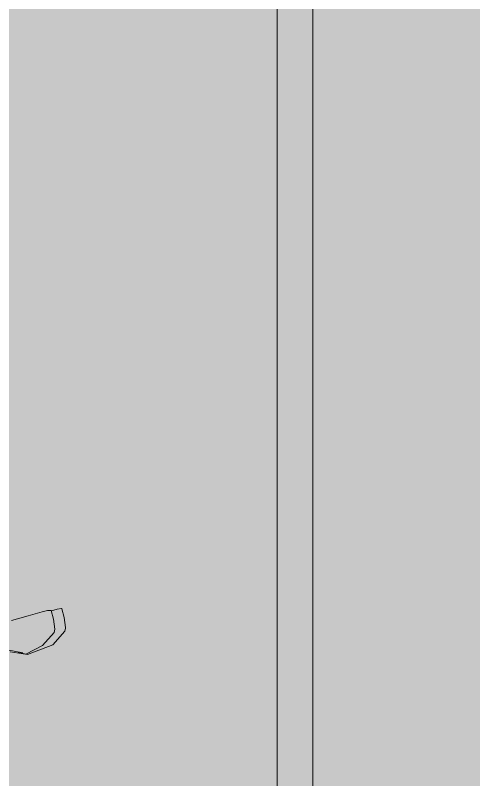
# Model space of a CAD drawing. Header units: millimetres. Extents: x -284281 to 1648660, y -821378 to -151356.
# Drawn here: x 425493 to 426513, y -199750 to -198052 of the extents above; entities that cross this region are included whole.
import ezdxf

# ---------------------------------------------------------------- set-up
doc = ezdxf.new("R2010")
doc.units = ezdxf.units.MM
doc.header["$MEASUREMENT"] = 0
doc.layers.add('Cars', color=7, linetype='Continuous')

# ---------------------------------------------------------------- blocks, each defined once
blk = doc.blocks.new('Dalle_31_2', base_point=(360548, -295062.6))
at = {"linetype": 'Continuous', "lineweight": 0, "true_color": 0x6f6f6f}
h = blk.add_hatch(color=8, dxfattribs=at)
h.paths.add_polyline_path([(360548, -295062.6), (487920.3, -293826.9), (487920.3, -270902.7), (487462.6, -270902.7), (472885.8, -271040.8), (472885.8, -271062.3, 0.001346), (472885.8, -271073), (472896.7, -273095.2, -0.414214), (470907.5, -275106), (462184.1, -275106, -0.005189), (462131, -275116.1), (454147.5, -275196.2), (438770.5, -275253.2, -0.386553), (436572.6, -273475.4, -0.025189), (436562.2, -273329.3), (436569.5, -267730.3, -0.098562), (436800.2, -266943.7), (436817.2, -266951.5, -0.258849), (438655, -265605.8), (438652.7, -265587.3), (439337.1, -265587.3), (439337.1, -265687.3), (439337.1, -270687.3), (469237.1, -270687.3), (469237.1, -265687.3), (470907.5, -265687.3), (472605.1, -265687.3), (472605.1, -163737.6), (371862.6, -163737.6), (371862.6, -271040.6), (371883, -271040.6), (371883.2, -272000.5), (371882.7, -272000.5, -0.409427), (367883.2, -275935), (360548, -275935)])
h.paths.add_polyline_path([(377135.1, -260640), (373845.1, -260640), (373845.1, -248365), (373845.1, -243090), (373845.1, -242190), (377135.1, -242190)], flags=0)
h.paths.add_polyline_path([(380203, -193810.6), (380203, -171995.6), (431505.8, -171995.6), (464309.6, -171995.6), (464309.6, -262265.6), (464309.6, -262365.6), (438593.7, -262350.6), (437925.6, -262350.6), (436549.6, -262350.6), (436549.6, -189810.6), (412055.1, -189810.6), (412055.1, -201780.6), (412055.1, -204495.6), (415454.1, -204495.6), (415454.1, -208495.6), (415454.1, -218295.6), (405655.1, -218295.6), (405655.1, -222495.6), (415474.6, -222495.6), (415474.6, -260810.6), (380203, -260810.6), (380203, -230015.6)], flags=0)
h.paths.add_polyline_path([(381436.6, -269433.9, -0.090319), (381558.3, -268727.6, -0.201449), (382612.2, -267592.7, -0.104211), (383417.5, -267415.1), (384017.5, -267409.4, -0.104045), (384824.9, -267571.2, -0.238255), (385983.8, -268953.3, -0.055189), (386036.4, -269390.3), (386038.4, -269611.4), (386050.6, -270890.3), (385792.1, -271892.8, -0.267949), (384069.6, -272909.1), (383469.6, -272914.8, -0.193717), (382078.8, -272370.2, -0.070569), (381728.2, -271931.3, -0.131652), (381450.8, -270933.8)], flags=0)
h.paths.add_polyline_path([(392016.5, -273452.1), (392030, -267377.8, -0.380557), (394016.5, -265609.8), (394094.2, -265609.8), (394094.2, -270609.8), (409094.2, -270609.8), (409094.2, -265609.8), (414055.7, -265609.8, -0.414214), (415555.7, -267109.8), (415555.7, -273660.7, -0.345502), (413836.8, -275433.4), (394027.3, -275599, -0.415791), (392016.5, -273599)], flags=0)
h.paths.add_polyline_path([(424209.6, -271504.1, -0.134474), (423930.5, -270484.9), (423930.5, -268984.9, -0.414214), (425930.5, -266984.9), (426530.5, -266984.9, -0.414214), (428530.5, -268984.9), (428530.5, -270484.9, -0.12882), (428273.5, -271465.6, -0.270936), (426530.5, -272484.9), (425930.5, -272484.9, -0.26498)], flags=0)
blk = doc.blocks.new('tir daf01')
at = {"layer": 'Cars', "color": 7, "linetype": 'Continuous', "lineweight": 13}
for p, q in [((296.7, 1822.4), (266.5, 1795.7)), ((303.6, 1824.3), (296.7, 1822.4)), ((305.2, 1824.3), (303.6, 1824.3)), ((326.9, 1821.2), (305.2, 1824.3)), ((346.5, 1815.7), (326.9, 1821.2)), ((301, 1800.5), (293.7, 1798.5)), ((323.5, 1797.6), (301, 1800.5)), ((345.3, 1805.4), (341.6, 1792.5)), ((347.5, 1815.4), (345.3, 1805.4)), ((347.5, 1815.4), (346.5, 1815.7)), ((266.5, 1795.7), (245, 1739.7)), ((265, 1772.9), (293.7, 1798.5)), ((342.7, 1792.2), (323.5, 1797.6)), ((342.7, 1784.1), (339.8, 1772)), ((342.7, 1792.2), (342.7, 1784.1)), ((246, 1735.7), (265, 1772.9)), ((339.8, 1772), (331.2, 1741.2)), ((251.1, 1701), (245, 1739.7)), ((246, 1735.7), (250.3, 1718.7)), ((331.2, 1741.2), (320.6, 1703.8)), ((255.7, 1690.7), (248.3, 1729.3))]:
    blk.add_line(p, q, dxfattribs=at)
blk = doc.blocks.new('Truck Elev 02 16')
at = {"layer": 'Cars', "color": 25, "linetype": 'Continuous', "lineweight": 5, "true_color": 0x9a6861}
for p, q in [((-3393.4, 1250.1), (-15000.1, 1250.1)), ((-3393.4, 1170.6), (-15000.1, 1170.6))]:
    blk.add_line(p, q, dxfattribs=at)

msp = doc.modelspace()

# ---------------------------------------------------------------- block references
at = {"color": 9, "linetype": 'Continuous', "lineweight": 5}
msp.add_blockref('Dalle_31_2', (360547.96118, -295062.57111), dxfattribs=at)
at = {"layer": 'Cars', "color": 7, "linetype": 'Continuous', "lineweight": 20, "xscale": -1, "zscale": 1000, "rotation": 270}
msp.add_blockref('tir daf01', (423780.53168, -199716.52777), dxfattribs=at)
at = {"layer": 'Cars', "color": 7, "linetype": 'Continuous', "lineweight": 5, "zscale": 1000, "rotation": 269.9999999999999}
msp.add_blockref('Truck Elev 02 16', (424904.76327, -203691.28003), dxfattribs=at)

doc.saveas('drawing.dxf')
